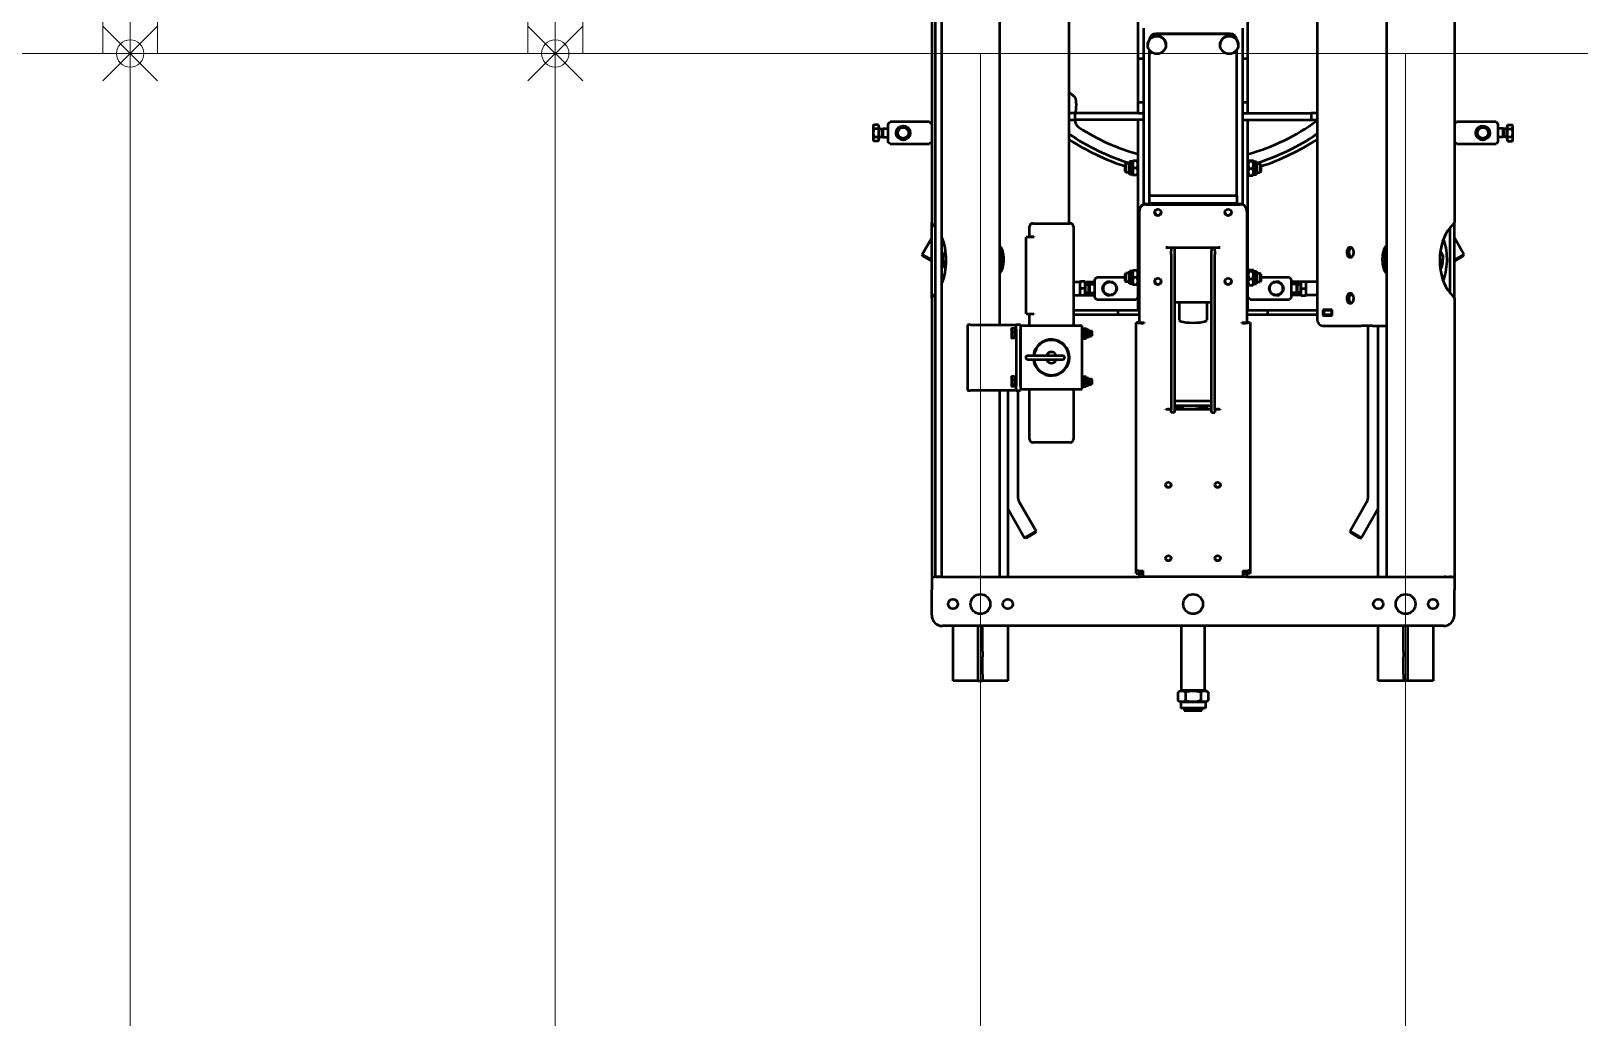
# Model space of a CAD drawing. Extents: x -3873 to 164127, y 7129 to 96529.
# Drawn here: x 70894 to 72307, y 68030 to 68930 of the extents above; entities that cross this region are included whole.
import ezdxf

# ---------------------------------------------------------------- set-up
doc = ezdxf.new("R2010")
doc.units = 0
doc.header["$PDMODE"] = 35
doc.header["$PDSIZE"] = 25
doc.layers.get('0').update_dxf_attribs({"linetype": 'CONTINUOUS'})
doc.layers.add('LAYOUT Kromeka', color=1, linetype='CONTINUOUS', lineweight=5)
doc.layers.add('Visible (ISO)', color=7, linetype='CONTINUOUS', lineweight=50)

# ---------------------------------------------------------------- blocks, each defined once
blk = doc.blocks.new('*U257')
at = {"ltscale": 10}
for p, q in [((194, 219), (500, 219)), ((500, 219), (500, 169)), ((500, 169), (192.8, 169)), ((0, -32), (0, 32)), ((0, 32), (218, 32)), ((218, 32), (218, -32)), ((218, -32), (0, -32)), ((500, -169), (195.2, -169)), ((500, -219), (500, -169)), ((194, -219), (500, -219))]:
    blk.add_line(p, q, dxfattribs=at)
blk.add_lwpolyline([(500, 194), (194, 194, 1), (194, -194), (500, -194)], format="xyb", dxfattribs=at)
for radius, start, end in [(219, 90, 269.9842), (169, 90.4189, 169.0855), (189.6, 296.9566, 63.0435), (169, 190.9145, 270.4201)]:
    blk.add_arc((194, 0), radius, start, end, dxfattribs=at)
at = {"color": 5, "ltscale": 10}
for p in [(500, 194), (0, 0), (500, -194)]:
    blk.add_point(p, dxfattribs=at)
blk = doc.blocks.new('388 gerdirme')
at = {"layer": 'Visible (ISO)', "color": 0}
for p, q in [((51320.1, 94783.5), (51319.2, 94782.9)), ((51320.9, 94783.5), (51320.1, 94783.5)), ((51326.5, 94783.5), (51320.9, 94783.5)), ((51332.2, 94783.5), (51326.5, 94783.5)), ((51333.1, 94783.5), (51332.2, 94783.5)), ((51333.1, 94783.5), (51334.1, 94782.9)), ((51316.6, 94768.2), (51318.6, 94770.2)), ((51334.6, 94770.2), (51318.6, 94770.2)), ((51319.1, 94778.8), (51319.1, 94782.9)), ((51322.8, 94778.8), (51319.1, 94778.8)), ((51320.9, 94778.8), (51320.9, 94778.2)), ((51320.9, 94778.2), (51332.3, 94778.2)), ((51323, 94775.2), (51322.6, 94774.4)), ((51322.6, 94774.4), (51330.6, 94774.4)), ((51322.6, 94774.4), (51322.6, 94770.2)), ((51322.8, 94778.8), (51322.8, 94782.9)), ((51330.3, 94778.8), (51322.8, 94778.8)), ((51323, 94778.2), (51323, 94775.2)), ((51323, 94775.2), (51330.3, 94775.2)), ((51330.3, 94778.8), (51330.3, 94782.9)), ((51334.1, 94778.8), (51330.3, 94778.8)), ((51330.3, 94778.2), (51330.3, 94775.2)), ((51330.3, 94775.2), (51330.6, 94774.4)), ((51330.6, 94774.4), (51330.6, 94770.2)), ((51332.3, 94778.8), (51332.3, 94778.2)), ((51334.1, 94778.8), (51334.1, 94782.9)), ((51334.6, 94770.2), (51336.6, 94768.2)), ((51316.6, 94768.2), (51316.6, 94732.2)), ((51320.6, 94756.2), (51320.6, 94753.7)), ((51329.1, 94762.2), (51324.1, 94762.2)), ((51332.6, 94753.7), (51332.6, 94756.2)), ((51336.6, 94732.2), (51336.6, 94768.2)), ((50886.6, 94730.2), (50909.6, 94730.2)), ((50921.6, 94730.2), (50909.6, 94730.2)), ((50921.6, 94730.2), (50921.6, 94727.4)), ((51175.8, 94730.2), (50921.6, 94730.2)), ((50921.6, 94727.4), (50921.6, 94727.1)), ((50921.6, 94721.1), (50921.6, 94727.1)), ((51444.6, 94727.1), (50921.6, 94727.1)), ((51175.8, 94730.2), (51245, 94730.2)), ((51209.7, 94730.2), (51214.5, 94738.5)), ((51215.8, 94738.9), (51210.8, 94730.2)), ((51214.5, 94738.5), (51215.8, 94738.9)), ((51230.9, 94730.2), (51215.8, 94738.9)), ((51648.3, 94730.2), (51245, 94730.2)), ((51318.6, 94730.2), (51316.6, 94732.2)), ((51336.6, 94732.2), (51334.6, 94730.2)), ((50876.6, 94263.2), (50876.6, 94720.2)), ((50921.6, 94721.1), (50921.6, 94720.9)), ((51444.6, 94721.1), (50921.6, 94721.1)), ((50921.6, 94720.9), (50921.6, 94540.7)), ((50826.6, 94710.7), (50876.6, 94710.7)), ((50826.6, 94687.7), (50826.6, 94710.7)), ((50826.6, 94687.7), (50832.6, 94687.7)), ((50826.6, 94687.7), (50826.6, 94683.7)), ((50832.6, 94687.7), (50848.5, 94687.7)), ((50848.5, 94687.7), (50853.4, 94687.7)), ((50853.4, 94687.7), (50876.6, 94687.7)), ((51091.6, 94697.4), (51091.6, 94694.7)), ((51151.6, 94697.4), (51091.6, 94697.4)), ((51091.6, 94654.3), (51091.6, 94694.7)), ((51151.6, 94694.7), (51151.6, 94697.4)), ((51151.6, 94694.7), (51151.6, 94654.3)), ((50832.6, 94683.7), (50826.6, 94683.7)), ((50826.6, 94660.7), (50826.6, 94683.7)), ((50832.6, 94683.7), (50848.5, 94683.7)), ((50853.4, 94683.7), (50848.5, 94683.7)), ((50853.4, 94683.7), (50876.6, 94683.7)), ((50876.6, 94660.7), (50826.6, 94660.7)), ((51091.6, 94668.2), (50921.6, 94668.2)), ((51091.6, 94660.7), (50921.6, 94660.7)), ((50983.7, 94660.7), (50957.2, 94645.4)), ((51091.6, 94660.7), (51055.6, 94660.7)), ((51095.1, 94654.5), (51095.1, 94657.2)), ((51095.6, 94657.5), (51095.4, 94657.4)), ((51095.8, 94657.5), (51095.6, 94657.5)), ((51098.9, 94657.5), (51095.8, 94657.5)), ((51096.6, 94654.5), (51096.6, 94657.2)), ((51102.6, 94657.5), (51098.9, 94657.5)), ((51101.1, 94654.5), (51101.1, 94657.2)), ((51103.6, 94657.5), (51102.6, 94657.5)), ((51103.6, 94657.5), (51103.8, 94657.4)), ((51104.2, 94654.5), (51104.2, 94657.2)), ((51139.2, 94654.5), (51139.2, 94657.2)), ((51139.6, 94657.5), (51139.5, 94657.5)), ((51139.7, 94657.5), (51139.6, 94657.5)), ((51142.4, 94657.5), (51139.7, 94657.5)), ((51140.2, 94654.5), (51140.2, 94657.2)), ((51146.3, 94657.5), (51142.4, 94657.5)), ((51144.5, 94654.5), (51144.5, 94657.2)), ((51147.6, 94657.5), (51146.3, 94657.5)), ((51147.6, 94657.5), (51147.7, 94657.5)), ((51148, 94654.5), (51148, 94657.2)), ((51884.1, 94668.2), (51151.6, 94668.2)), ((50956.8, 94644), (50957.2, 94645.4)), ((50961.8, 94635.4), (50956.8, 94644)), ((50957.2, 94645.4), (50963.2, 94635)), ((50989.8, 94650.4), (50963.2, 94635)), ((50992.8, 94651.2), (51091.6, 94651.2)), ((51091.6, 94653), (51091.6, 94654.3)), ((51091.6, 94653), (51095.6, 94653)), ((51091.6, 94653), (51091.6, 94649)), ((51092.6, 94649), (51091.6, 94649)), ((51150.6, 94649), (51092.6, 94649)), ((51092.6, 94649), (51092.6, 94593)), ((51094.6, 94654), (51104.6, 94654)), ((51094.6, 94653), (51094.6, 94654)), ((51096.6, 94654.5), (51095.1, 94654.5)), ((51147.6, 94653), (51095.6, 94653)), ((51095.6, 94649), (51147.6, 94649)), ((51096.3, 94654.5), (51096.3, 94654)), ((51101.1, 94654.5), (51096.6, 94654.5)), ((51104.2, 94654.5), (51101.1, 94654.5)), ((51103, 94654.5), (51103, 94654)), ((51104.6, 94653), (51104.6, 94654)), ((51119.6, 94611.1), (51119.6, 94642.1)), ((51123.6, 94642.1), (51123.6, 94611.1)), ((51138.6, 94654), (51148.6, 94654)), ((51138.6, 94653), (51138.6, 94654)), ((51140.2, 94654.5), (51139.2, 94654.5)), ((51144.5, 94654.5), (51140.2, 94654.5)), ((51140.3, 94654.5), (51140.3, 94654)), ((51148, 94654.5), (51144.5, 94654.5)), ((51147, 94654.5), (51147, 94654)), ((51147.6, 94653), (51151.6, 94653)), ((51148.6, 94653), (51148.6, 94654)), ((51150.6, 94593), (51150.6, 94649)), ((51151.6, 94649), (51150.6, 94649)), ((51151.6, 94654.3), (51151.6, 94653)), ((51151.6, 94649), (51151.6, 94653)), ((51161.6, 94643.9), (51231.6, 94643.9)), ((51161.6, 94643.9), (51161.6, 94637.5)), ((51231.6, 94637.5), (51231.6, 94643.9)), ((50961.8, 94635.4), (50963.2, 94635)), ((51044.1, 94603.9), (51044.1, 94637.9)), ((51047.1, 94640.9), (51092.6, 94640.9)), ((51150.6, 94640.9), (51161.1, 94640.9)), ((51161.1, 94637), (51161.1, 94640.9)), ((51161.6, 94637), (51161.1, 94637)), ((51161.6, 94637.5), (51161.6, 94637)), ((51231.6, 94637), (51231.6, 94637.5)), ((51232.1, 94637), (51231.6, 94637)), ((51232.1, 94640.9), (51241.1, 94640.9)), ((51232.1, 94640.9), (51232.1, 94637)), ((51244.1, 94637.9), (51244.1, 94603.9)), ((51092.6, 94600.9), (51047.1, 94600.9)), ((51241.1, 94600.9), (51150.6, 94600.9)), ((51160.6, 94559.9), (51160.6, 94600.9)), ((51164.6, 94559.9), (51164.6, 94600.9)), ((51178.6, 94600.9), (51178.6, 94595)), ((51190.6, 94600.9), (51190.6, 94595)), ((51778.1, 94604.9), (51244.1, 94604.9)), ((51338.6, 94604.9), (51338.6, 94599.4)), ((51344.6, 94599.4), (51344.6, 94604.9)), ((51092.6, 94593), (51150.6, 94593)), ((51094.6, 94593), (51094.6, 94592)), ((51104.6, 94592), (51094.6, 94592)), ((51095.1, 94591.4), (51095.1, 94589.5)), ((51096.2, 94592), (51095.4, 94591.6)), ((51096.2, 94588.8), (51095.4, 94589.3)), ((51103.1, 94588.8), (51096.2, 94588.8)), ((51096.2, 94588.8), (51096.2, 94587)), ((51103.1, 94587), (51096.2, 94587)), ((51096.6, 94591.4), (51096.6, 94589.5)), ((51097.1, 94587), (51097.1, 94584.5)), ((51101.1, 94591.4), (51101.1, 94589.5)), ((51102.1, 94587), (51102.1, 94584.5)), ((51103.1, 94592), (51103.8, 94591.6)), ((51103.1, 94588.8), (51103.8, 94589.3)), ((51103.1, 94588.8), (51103.1, 94587)), ((51104.2, 94591.4), (51104.2, 94589.5)), ((51104.6, 94593), (51104.6, 94592)), ((51138.6, 94593), (51138.6, 94592)), ((51148.6, 94592), (51138.6, 94592)), ((51139.1, 94591.4), (51139.1, 94589.5)), ((51140.2, 94592), (51139.4, 94591.6)), ((51140.2, 94588.8), (51139.4, 94589.3)), ((51147.1, 94588.8), (51140.2, 94588.8)), ((51140.2, 94588.8), (51140.2, 94587)), ((51147.1, 94587), (51140.2, 94587)), ((51140.5, 94591.4), (51140.5, 94589.5)), ((51141.1, 94587), (51141.1, 94584.5)), ((51145, 94591.4), (51145, 94589.5)), ((51146.1, 94587), (51146.1, 94584.5)), ((51147.1, 94592), (51147.8, 94591.6)), ((51147.1, 94588.8), (51147.8, 94589.3)), ((51147.1, 94588.8), (51147.1, 94587)), ((51148.1, 94591.4), (51148.1, 94589.5)), ((51148.6, 94593), (51148.6, 94592)), ((51181.4, 94595), (51178.1, 94595)), ((51178.1, 94590.3), (51178.1, 94594.4)), ((51184.6, 94590.3), (51178.1, 94590.3)), ((51178.6, 94590.3), (51178.6, 94581.7)), ((51178.9, 94590.3), (51178.9, 94589.7)), ((51178.9, 94589.7), (51190.3, 94589.7)), ((51181, 94586.7), (51180.6, 94585.9)), ((51180.6, 94585.9), (51188.6, 94585.9)), ((51180.6, 94585.9), (51180.6, 94581.7)), ((51181, 94589.7), (51181, 94586.7)), ((51181, 94586.7), (51188.3, 94586.7)), ((51187.9, 94595), (51181.4, 94595)), ((51184.6, 94590.3), (51184.6, 94594.4)), ((51191.1, 94590.3), (51184.6, 94590.3)), ((51191.1, 94595), (51187.9, 94595)), ((51188.3, 94589.7), (51188.3, 94586.7)), ((51188.3, 94586.7), (51188.6, 94585.9)), ((51188.6, 94585.9), (51188.6, 94581.7)), ((51190.3, 94590.3), (51190.3, 94589.7)), ((51190.6, 94590.3), (51190.6, 94581.7)), ((51191.1, 94590.3), (51191.1, 94594.4)), ((51338.6, 94599.4), (51344.6, 94599.4)), ((51338.6, 94536.7), (51338.6, 94599.4)), ((51344.6, 94541.7), (51344.6, 94599.4)), ((51353.4, 94598.2), (51344.6, 94599.1)), ((51097.1, 94584.5), (51102.1, 94584.5)), ((51097.6, 94584), (51097.1, 94584.5)), ((51101.6, 94584), (51097.6, 94584)), ((51101.6, 94584), (51102.1, 94584.5)), ((51141.1, 94584.5), (51146.1, 94584.5)), ((51141.6, 94584), (51141.1, 94584.5)), ((51145.6, 94584), (51141.6, 94584)), ((51145.6, 94584), (51146.1, 94584.5)), ((51174.6, 94579.7), (51176.6, 94581.7)), ((51174.6, 94579.7), (51174.6, 94543.7)), ((51192.6, 94581.7), (51176.6, 94581.7)), ((51187.1, 94573.7), (51182.1, 94573.7)), ((51192.6, 94581.7), (51194.6, 94579.7)), ((51194.6, 94553.7), (51194.6, 94579.7)), ((51160.6, 94559.9), (51164.6, 94559.9)), ((51160.6, 94540.7), (51160.6, 94559.9)), ((51164.6, 94540.7), (51164.6, 94559.9)), ((51178.6, 94570.2), (51178.6, 94567.7)), ((51190.6, 94567.7), (51190.6, 94570.2)), ((50924.6, 94543.7), (50924.6, 94540.7)), ((50924.6, 94543.7), (50928, 94543.7)), ((50928, 94543.7), (51153.6, 94543.7)), ((51153.6, 94543.7), (51153.6, 94542.7)), ((51176.6, 94541.7), (51174.6, 94543.7)), ((51188.8, 94547.2), (51188.1, 94546.8)), ((51188.1, 94546.2), (51188.1, 94546.8)), ((51188.1, 94542.7), (51188.1, 94546.2)), ((51188.8, 94549.7), (51200.4, 94549.7)), ((51188.8, 94547.2), (51188.8, 94549.7)), ((51188.8, 94547.2), (51200.4, 94547.2)), ((51191.4, 94553.7), (51190.6, 94552.9)), ((51198.6, 94552.9), (51190.6, 94552.9)), ((51190.6, 94549.7), (51190.6, 94552.9)), ((51191.4, 94553.7), (51197.8, 94553.7)), ((51194.6, 94542.7), (51194.6, 94546.2)), ((51197.8, 94553.7), (51198.6, 94552.9)), ((51198.6, 94549.7), (51198.6, 94552.9)), ((51200.4, 94547.2), (51200.4, 94549.7)), ((51200.4, 94547.2), (51201.1, 94546.8)), ((51201.1, 94546.8), (51201.1, 94546.2)), ((51201.1, 94542.7), (51201.1, 94546.2)), ((51288.8, 94547.2), (51288.1, 94546.8)), ((51288.1, 94546.2), (51288.1, 94546.8)), ((51288.1, 94542.7), (51288.1, 94546.2)), ((51288.8, 94549.7), (51300.4, 94549.7)), ((51288.8, 94547.2), (51288.8, 94549.7)), ((51288.8, 94547.2), (51300.4, 94547.2)), ((51291.4, 94553.7), (51290.6, 94552.9)), ((51298.6, 94552.9), (51290.6, 94552.9)), ((51290.6, 94549.7), (51290.6, 94552.9)), ((51291.4, 94553.7), (51297.8, 94553.7)), ((51294.6, 94542.7), (51294.6, 94546.2)), ((51297.8, 94553.7), (51298.6, 94552.9)), ((51298.6, 94549.7), (51298.6, 94552.9)), ((51300.4, 94547.2), (51300.4, 94549.7)), ((51300.4, 94547.2), (51301.1, 94546.8)), ((51301.1, 94546.8), (51301.1, 94546.2)), ((51301.1, 94542.7), (51301.1, 94546.2)), ((50921.6, 94540.7), (50924.6, 94540.7)), ((50921.6, 94537.3), (50921.6, 94540.7)), ((50921.6, 94537.3), (50926.9, 94537.3)), ((50921.6, 94446.1), (50921.6, 94537.3)), ((50924.6, 94540.7), (50924.6, 94537.3)), ((50924.6, 94540.7), (50927.1, 94540.7)), ((51153, 94536.3), (51153, 94537.3)), ((51153.5, 94536.3), (51153, 94536.3)), ((51153.5, 94540.7), (51255.5, 94540.7)), ((51153.5, 94540.7), (51153.5, 94536.3)), ((51153.6, 94540.7), (51153.6, 94542.7)), ((51164.6, 94541.7), (51164.6, 94540.7)), ((51164.6, 94541.7), (51338.6, 94541.7)), ((51188.8, 94541.7), (51188.1, 94542.1)), ((51200.4, 94541.7), (51201.1, 94542.1)), ((51256, 94540.7), (51255.5, 94540.7)), ((51261.4, 94534.7), (51261.4, 94448.7)), ((51261.6, 94536.7), (51422.1, 94536.7)), ((51261.9, 94534.7), (51261.9, 94448.7)), ((51261.9, 94531.7), (51262.4, 94531.7)), ((51269.3, 94531.7), (51262.4, 94531.7)), ((51262.4, 94531.7), (51262.4, 94451.7)), ((51402.5, 94531.7), (51269.3, 94531.7)), ((51269.3, 94451.7), (51269.3, 94531.7)), ((51288.8, 94541.7), (51288.1, 94542.1)), ((51300.4, 94541.7), (51301.1, 94542.1)), ((51344.6, 94541.7), (51354.6, 94541.7)), ((51344.6, 94541.7), (51344.6, 94538.2)), ((51344.6, 94536.7), (51344.6, 94538.2)), ((51354.6, 94541.7), (51394.6, 94541.7)), ((51354.6, 94541.7), (51354.6, 94536.7)), ((51394.6, 94541.7), (51509.6, 94541.7)), ((51394.6, 94541.7), (51394.6, 94536.7)), ((51406.9, 94533), (51407, 94533)), ((51074.3, 94513.2), (51074.3, 94516.6)), ((51074.3, 94516.6), (51074.4, 94516.6)), ((51074.4, 94516.6), (51074.4, 94515.1)), ((51221.9, 94515.1), (51221.9, 94516.6)), ((51221.9, 94516.6), (51222, 94516.6)), ((51222, 94516.6), (51222, 94466.8)), ((51406.9, 94516.4), (51407, 94516.4)), ((51416.9, 94457.7), (51416.9, 94525.7)), ((51417.2, 94457.7), (51417.2, 94525.7)), ((50801.6, 94480.4), (50801.6, 94502.9)), ((50807.1, 94502.9), (50801.6, 94502.9)), ((50807.1, 94502.9), (50808.6, 94505.5)), ((50807.1, 94480.4), (50807.1, 94502.9)), ((50816.1, 94505.5), (50808.6, 94505.5)), ((50817.6, 94502.9), (50816.1, 94505.5)), ((50817.6, 94480.4), (50817.6, 94502.9)), ((50817.6, 94502.3), (50876.6, 94502.3)), ((51071.5, 94511.7), (51074, 94511.7)), ((51071.5, 94508.7), (51071.5, 94511.7)), ((51074, 94508.7), (51071.5, 94508.7)), ((51215.6, 94511.7), (51074, 94511.7)), ((51215.6, 94508.7), (51074, 94508.7)), ((51074.3, 94474.7), (51074.3, 94508.7)), ((51074.8, 94508.7), (51074.8, 94474.7)), ((51077.5, 94501.2), (51074.8, 94501.2)), ((51077.5, 94474.7), (51077.5, 94508.7)), ((51082, 94508.7), (51082, 94474.7)), ((51171.8, 94504.2), (51155.6, 94504.2)), ((51171.8, 94474.7), (51171.8, 94508.7)), ((51215.6, 94511.7), (51219.1, 94511.7)), ((51219.1, 94508.7), (51215.6, 94508.7)), ((51221.3, 94511.7), (51219.1, 94511.7)), ((51221.3, 94508.7), (51219.1, 94508.7)), ((50799.6, 94499.7), (50799.6, 94483.7)), ((50801.6, 94499.7), (50799.6, 94499.7)), ((50816.1, 94498.6), (50808.6, 94498.6)), ((50801.6, 94483.7), (50799.6, 94483.7)), ((50807.1, 94480.4), (50801.6, 94480.4)), ((50807.1, 94480.4), (50808.6, 94477.9)), ((50816.1, 94484.7), (50808.6, 94484.7)), ((50816.1, 94477.8), (50808.6, 94477.8)), ((50817.6, 94480.4), (50816.1, 94477.9)), ((50817.6, 94481), (50876.6, 94481)), ((51071.5, 94474.7), (51074, 94474.7)), ((51071.5, 94474.7), (51071.5, 94471.7)), ((51074, 94474.7), (51215.6, 94474.7)), ((51077.5, 94482.2), (51076.2, 94482.2)), ((51171.8, 94479.2), (51155.6, 94479.2)), ((51215.6, 94474.7), (51219.1, 94474.7)), ((51221.3, 94474.7), (51219.1, 94474.7)), ((51074, 94471.7), (51071.5, 94471.7)), ((51074, 94471.7), (51215.6, 94471.7)), ((51074.3, 94466.8), (51074.3, 94470.2)), ((51074.4, 94466.8), (51074.3, 94466.8)), ((51074.4, 94468.3), (51074.4, 94466.8)), ((51219.1, 94471.7), (51215.6, 94471.7)), ((51219.1, 94471.7), (51221.3, 94471.7)), ((51221.9, 94466.8), (51221.9, 94468.3)), ((51222, 94466.8), (51221.9, 94466.8)), ((51406.9, 94467), (51407, 94467)), ((50921.6, 94442.7), (50921.6, 94446.1)), ((50926.9, 94446.1), (50921.6, 94446.1)), ((50924.6, 94446.1), (50924.6, 94442.7)), ((51153, 94446.1), (51153, 94447.1)), ((51153, 94447.1), (51153.5, 94447.1)), ((51153.5, 94447.1), (51153.5, 94442.7)), ((51422.1, 94446.7), (51261.6, 94446.7)), ((51262.4, 94451.7), (51261.9, 94451.7)), ((51269.3, 94451.7), (51262.4, 94451.7)), ((51269.3, 94451.7), (51402.5, 94451.7)), ((51338.6, 94446.7), (51338.6, 94384)), ((51344.6, 94446.7), (51344.6, 94445.2)), ((51344.6, 94445.2), (51344.6, 94441.7)), ((51354.6, 94446.7), (51354.6, 94441.7)), ((51394.6, 94446.7), (51394.6, 94441.7)), ((51406.9, 94450.4), (51407, 94450.4)), ((50921.6, 94442.7), (50921.6, 94262.4)), ((50924.6, 94442.7), (50921.6, 94442.7)), ((50924.6, 94439.7), (50924.6, 94442.7)), ((50927.1, 94442.7), (50924.6, 94442.7)), ((50928, 94439.7), (50924.6, 94439.7)), ((51153.6, 94439.7), (50928, 94439.7)), ((51255.5, 94442.7), (51153.5, 94442.7)), ((51153.6, 94440.7), (51153.6, 94442.7)), ((51153.6, 94440.7), (51153.6, 94439.7)), ((51160.6, 94423.4), (51160.6, 94442.7)), ((51164.6, 94442.7), (51164.6, 94441.7)), ((51164.6, 94423.4), (51164.6, 94442.7)), ((51164.6, 94441.7), (51338.6, 94441.7)), ((51174.6, 94439.7), (51176.6, 94441.7)), ((51174.6, 94439.7), (51174.6, 94403.7)), ((51187.6, 94440.7), (51187.6, 94437.2)), ((51188.8, 94441.7), (51188, 94441.2)), ((51188.8, 94436.2), (51188, 94436.6)), ((51200.4, 94436.2), (51188.8, 94436.2)), ((51188.8, 94436.2), (51188.8, 94433.7)), ((51200.4, 94433.7), (51188.8, 94433.7)), ((51190.6, 94433.7), (51190.6, 94430.5)), ((51190.6, 94430.5), (51198.6, 94430.5)), ((51191.4, 94429.7), (51190.6, 94430.5)), ((51193.5, 94440.7), (51193.5, 94437.2)), ((51197.8, 94429.7), (51198.6, 94430.5)), ((51198.6, 94433.7), (51198.6, 94430.5)), ((51200.4, 94441.7), (51201.2, 94441.2)), ((51200.4, 94436.2), (51201.2, 94436.6)), ((51200.4, 94436.2), (51200.4, 94433.7)), ((51200.5, 94440.7), (51200.5, 94437.2)), ((51201.6, 94440.7), (51201.6, 94437.2)), ((51255.5, 94442.7), (51256, 94442.7)), ((51287.9, 94440.7), (51287.9, 94437.2)), ((51288.8, 94441.7), (51288.1, 94441.3)), ((51288.8, 94436.2), (51288.1, 94436.6)), ((51300.4, 94436.2), (51288.8, 94436.2)), ((51288.8, 94436.2), (51288.8, 94433.7)), ((51300.4, 94433.7), (51288.8, 94433.7)), ((51290.6, 94433.7), (51290.6, 94430.5)), ((51290.6, 94430.5), (51298.6, 94430.5)), ((51291.4, 94429.7), (51290.6, 94430.5)), ((51294.3, 94440.7), (51294.3, 94437.2)), ((51297.8, 94429.7), (51298.6, 94430.5)), ((51298.6, 94433.7), (51298.6, 94430.5)), ((51300.4, 94441.7), (51301.1, 94441.3)), ((51300.4, 94436.2), (51301.1, 94436.6)), ((51300.4, 94436.2), (51300.4, 94433.7)), ((51300.9, 94440.7), (51300.9, 94437.2)), ((51301.3, 94440.7), (51301.3, 94437.2)), ((51344.6, 94441.7), (51354.6, 94441.7)), ((51344.6, 94441.7), (51344.6, 94384)), ((51354.6, 94441.7), (51394.6, 94441.7)), ((51394.6, 94441.7), (51509.6, 94441.7)), ((51160.6, 94378.5), (51160.6, 94423.4)), ((51160.6, 94423.4), (51164.6, 94423.4)), ((51164.6, 94378.5), (51164.6, 94423.4)), ((51197.8, 94429.7), (51191.4, 94429.7)), ((51194.6, 94403.7), (51194.6, 94429.7)), ((51297.8, 94429.7), (51291.4, 94429.7)), ((51176.6, 94401.7), (51174.6, 94403.7)), ((51178.6, 94415.7), (51178.6, 94413.2)), ((51182.1, 94409.7), (51187.1, 94409.7)), ((51190.6, 94413.2), (51190.6, 94415.7)), ((51194.6, 94403.7), (51192.6, 94401.7)), ((51176.6, 94401.7), (51192.6, 94401.7)), ((51178.1, 94393.1), (51178.1, 94389)), ((51178.1, 94393.1), (51184.6, 94393.1)), ((51178.1, 94388.4), (51181.4, 94388.4)), ((51178.6, 94393.1), (51178.6, 94401.7)), ((51178.6, 94378.5), (51178.6, 94388.4)), ((51190.3, 94393.7), (51178.9, 94393.7)), ((51178.9, 94393.1), (51178.9, 94393.7)), ((51180.6, 94397.4), (51180.6, 94401.7)), ((51188.6, 94397.4), (51180.6, 94397.4)), ((51181, 94396.7), (51180.6, 94397.4)), ((51188.3, 94396.7), (51181, 94396.7)), ((51181, 94393.7), (51181, 94396.7)), ((51181.4, 94388.4), (51187.9, 94388.4)), ((51184.6, 94393.1), (51184.6, 94389)), ((51184.6, 94393.1), (51191.1, 94393.1)), ((51187.9, 94388.4), (51191.1, 94388.4)), ((51188.3, 94396.7), (51188.6, 94397.4)), ((51188.3, 94393.7), (51188.3, 94396.7)), ((51188.6, 94397.4), (51188.6, 94401.7)), ((51190.3, 94393.1), (51190.3, 94393.7)), ((51190.6, 94393.1), (51190.6, 94401.7)), ((51190.6, 94378.5), (51190.6, 94388.4)), ((51191.1, 94393.1), (51191.1, 94389)), ((51778.1, 94378.5), (51156.6, 94378.5)), ((51344.6, 94384), (51338.6, 94384)), ((51338.6, 94384), (51338.6, 94378.5)), ((51344.6, 94378.5), (51344.6, 94384)), ((51150.6, 94373.3), (51150.6, 94338.1)), ((51165.1, 94373.3), (51160.1, 94373.3)), ((51160.1, 94373.3), (51160.1, 94364.6)), ((51160.1, 94371.3), (51160.6, 94371.3)), ((51160.1, 94364.6), (51165.1, 94364.6)), ((51160.6, 94371.9), (51164.6, 94371.9)), ((51160.6, 94365), (51160.6, 94371.9)), ((51160.6, 94365), (51164.6, 94365)), ((51160.6, 94364.6), (51160.6, 94365)), ((51164.6, 94365), (51164.6, 94371.9)), ((51164.6, 94371.3), (51165.1, 94371.3)), ((51164.6, 94364.6), (51164.6, 94365)), ((51165.1, 94364.6), (51165.1, 94373.3)), ((50956.8, 94339.4), (50961.8, 94348)), ((50963.2, 94348.4), (50957.2, 94338)), ((50961.8, 94348), (50963.2, 94348.4)), ((50989.8, 94333), (50963.2, 94348.4)), ((51176.6, 94351.2), (51174.6, 94351.2)), ((51174.6, 94349.2), (51176.6, 94349.2)), ((51178.6, 94345.7), (51178.6, 94348.7)), ((51218.6, 94351.2), (51216.6, 94351.2)), ((51216.6, 94349.2), (51218.6, 94349.2)), ((50956.8, 94339.4), (50957.2, 94338)), ((50983.7, 94322.7), (50957.2, 94338)), ((51150.6, 94332.2), (50992.8, 94332.2)), ((51150.6, 94328), (51150.6, 94338.1)), ((51174.6, 94345.1), (51176.6, 94345.1)), ((51216.6, 94345.1), (51218.6, 94345.1)), ((50826.6, 94322.7), (50876.6, 94322.7)), ((50826.6, 94299.7), (50826.6, 94322.7)), ((50921.6, 94322.7), (51150.6, 94322.7)), ((51055.6, 94322.7), (51150.6, 94322.7)), ((51150.6, 94328), (51150.6, 94315.2)), ((51884.1, 94315.2), (50921.6, 94315.2)), ((50832.6, 94299.7), (50826.6, 94299.7)), ((50826.6, 94295.7), (50826.6, 94299.7)), ((50826.6, 94295.7), (50832.6, 94295.7)), ((50826.6, 94272.7), (50826.6, 94295.7)), ((50832.6, 94299.7), (50848.5, 94299.7)), ((50832.6, 94295.7), (50848.5, 94295.7)), ((50853.4, 94299.7), (50848.5, 94299.7)), ((50848.5, 94295.7), (50853.4, 94295.7)), ((50853.4, 94299.7), (50876.6, 94299.7)), ((50853.4, 94295.7), (50876.6, 94295.7)), ((50876.6, 94272.7), (50826.6, 94272.7)), ((50921.6, 94262.4), (50921.6, 94255.9)), ((50886.6, 94253.2), (50909.6, 94253.2)), ((50921.6, 94253.2), (50909.6, 94253.2)), ((50921.6, 94255.9), (50921.6, 94253.2)), ((51175.8, 94253.2), (50921.6, 94253.2)), ((51175.8, 94253.2), (51245, 94253.2)), ((51239.9, 94257.2), (51180.8, 94257.2)), ((51214.5, 94244.9), (51209.7, 94253.2)), ((51210.8, 94253.2), (51215.8, 94244.5)), ((51215.8, 94244.5), (51230.9, 94253.2)), ((51648.3, 94253.2), (51245, 94253.2)), ((51316.6, 94251.2), (51318.6, 94253.2)), ((51316.6, 94251.2), (51316.6, 94215.2)), ((51334.6, 94253.2), (51336.6, 94251.2)), ((51336.6, 94215.2), (51336.6, 94251.2)), ((51214.5, 94244.9), (51215.8, 94244.5)), ((51320.6, 94229.7), (51320.6, 94227.2)), ((51324.1, 94221.2), (51329.1, 94221.2)), ((51332.6, 94227.2), (51332.6, 94229.7)), ((51318.6, 94213.2), (51316.6, 94215.2)), ((51318.6, 94213.2), (51334.6, 94213.2)), ((51319.1, 94204.6), (51319.1, 94200.5)), ((51319.1, 94204.6), (51323, 94204.6)), ((51332.3, 94205.2), (51320.9, 94205.2)), ((51320.9, 94204.6), (51320.9, 94205.2)), ((51322.6, 94208.9), (51322.6, 94213.2)), ((51330.6, 94208.9), (51322.6, 94208.9)), ((51323, 94208.2), (51322.6, 94208.9)), ((51330.3, 94208.2), (51323, 94208.2)), ((51323, 94205.2), (51323, 94208.2)), ((51323, 94204.6), (51330.5, 94204.6)), ((51323, 94204.6), (51323, 94200.5)), ((51330.3, 94208.2), (51330.6, 94208.9)), ((51330.3, 94205.2), (51330.3, 94208.2)), ((51330.5, 94204.6), (51334.1, 94204.6)), ((51330.5, 94204.6), (51330.5, 94200.5)), ((51330.6, 94208.9), (51330.6, 94213.2)), ((51332.3, 94204.6), (51332.3, 94205.2)), ((51334.1, 94204.6), (51334.1, 94200.5)), ((51336.6, 94215.2), (51334.6, 94213.2)), ((51320.1, 94199.9), (51319.2, 94200.4)), ((51320.1, 94199.9), (51321, 94199.9)), ((51321, 94199.9), (51326.7, 94199.9)), ((51326.7, 94199.9), (51332.3, 94199.9)), ((51332.3, 94199.9), (51333.1, 94199.9)), ((51333.1, 94199.9), (51334.1, 94200.4))]:
    blk.add_line(p, q, dxfattribs=at)
for centre, radius in [((51326.6, 94756.2), 6.5), ((51326.6, 94756.2), 6), ((51326.6, 94756.2), 5), ((50896.6, 94710.7), 4.5), ((50896.6, 94685.7), 9), ((50896.6, 94660.7), 4.5), ((51184.6, 94567.7), 6.5), ((51184.6, 94567.7), 6), ((50896.6, 94491.7), 9), ((51184.6, 94415.7), 6.5), ((51184.6, 94415.7), 6), ((50896.6, 94322.7), 4.5), ((50896.6, 94297.7), 9), ((50896.6, 94272.7), 4.5), ((51326.6, 94227.2), 6.5), ((51326.6, 94227.2), 6), ((51326.6, 94227.2), 5)]:
    blk.add_circle(centre, radius, dxfattribs=at)
for centre, radius, start, end in [((50886.6, 94720.2), 10, 90, 180), ((51055.6, 94685.7), 25, 269.7596, 270), ((50992.8, 94645.2), 6, 90, 120), ((51047.1, 94637.9), 3, 90, 180), ((51121.6, 94621), 16.5, 96.9621, 83.0379), ((51121.6, 94621), 16, 97.1808, 82.8192), ((51241.1, 94637.9), 3, 0, 90), ((51121.6, 94621), 5, 113.5782, 246.4218), ((51121.6, 94621), 5, 293.5782, 66.4218), ((51047.1, 94603.9), 3, 180, 270), ((51241.1, 94603.9), 3, 270, 0), ((51490.6, 94491.7), 204, 146.2965, 162.3067), ((51490.6, 94491.7), 200, 145.5287, 163.142), ((51354.3, 94606.9), 8.75, 263.9426, 319.7952), ((51490.6, 94491.7), 169.8, 138.1752, 139.7952), ((51490.6, 94491.7), 190, 146.8452, 164.7425), ((51339.1, 94590.7), 9, 92.9771, 146.8452), ((51490.6, 94491.7), 200, 196.858, 214.4713), ((51490.6, 94491.7), 190, 195.2575, 216.5685), ((51490.6, 94491.7), 204, 197.6933, 213.7035), ((50992.8, 94338.2), 6, 240, 270), ((51055.6, 94297.7), 25, 90, 90.2404), ((50886.6, 94263.2), 10, 180, 270)]:
    blk.add_arc(centre, radius, start, end, dxfattribs=at)
for centre, major_axis, ratio, start_param, end_param in [((51210.4, 94736.9), (-35, 0), 0.571429, 0.910444, 2.231149), ((51211.1, 94671.9), (15, 0), 0.5, 3.659673, 5.765105), ((51211.1, 94674.1), (15, 0), 0.5, 4.212601, 5.212177), ((50928, 94537.3), (0, 6.4), 0.173648, 0, 1.570796), ((51154.2, 94537.3), (0, -6.4), 0.173648, 3.701668, 4.712389), ((51255.5, 94534.7), (0, 6), 0.984808, 4.712389, 6.283185), ((51256, 94534.7), (0, 6), 0.984808, 4.712389, 6.283185), ((51407, 94524.7), (0, 8.27), 0.984808, 3.141593, 6.283185), ((51411.3, 94525.7), (0, 6), 0.984808, 4.712389, 6.273026), ((51411, 94525.7), (0, 6), 0.984808, 4.712389, 6.210043), ((50938.9, 94514.2), (0, 2.5), 0.984808, 0.105995, 3.035598), ((51005.8, 94514.2), (0, 2.5), 0.984808, 0.105995, 3.035598), ((51073.8, 94515.1), (0, -3.4), 0.173648, 0, 1.570796), ((51191.5, 94523.7), (0, 3), 0.984808, 0.088278, 3.053315), ((51191.5, 94523.7), (0, -3), 0.984808, 3.229871, 6.194907), ((51221.3, 94515.1), (0, -3.4), 0.173648, 0, 1.570796), ((51254.5, 94523.7), (0, 3), 0.984808, 0.088278, 3.053315), ((51254.5, 94523.7), (0, -3), 0.984808, 3.229871, 6.194907), ((51155.6, 94491.7), (0, 12.5), 0.173648, 0, 3.141593), ((51221.3, 94515.1), (0, -6.4), 0.173648, 0, 0.668569), ((51221.3, 94468.3), (0, 6.4), 0.173648, 5.614616, 6.283185), ((50938.9, 94469.2), (0, 2.5), 0.984808, 0.105995, 3.035598), ((51005.8, 94469.2), (0, 2.5), 0.984808, 0.105995, 3.035598), ((51073.8, 94468.3), (0, 3.4), 0.173648, 4.712389, 6.283185), ((51191.5, 94459.7), (0, 3), 0.984808, 0.088278, 3.053315), ((51191.5, 94459.7), (0, -3), 0.984808, 3.229871, 6.194907), ((51221.3, 94468.3), (0, 3.4), 0.173648, 4.712389, 6.283185), ((51254.5, 94459.7), (0, 3), 0.984808, 0.088278, 3.053315), ((51254.5, 94459.7), (0, -3), 0.984808, 3.229871, 6.194907), ((51407, 94458.7), (0, 8.27), 0.984808, 3.141593, 6.283185), ((50928, 94446.1), (0, -6.4), 0.173648, 4.712389, 6.283185), ((51154.2, 94446.1), (0, -6.4), 0.173648, 4.712389, 5.72311), ((51255.5, 94448.7), (0, -6), 0.984808, 0, 1.570796), ((51256, 94448.7), (0, -6), 0.984808, 0, 1.570796), ((51411.3, 94457.7), (0, -6), 0.984808, 0.01016, 1.570796), ((51411, 94457.7), (0, -6), 0.984808, 0.073142, 1.570796), ((51156.6, 94373.3), (-6, 0), 0.866025, 4.712389, 6.283185), ((51174.6, 94348.2), (-3.5, 0), 0.866025, 4.712389, 7.853982), ((51174.6, 94346.2), (-3.5, 0), 0.866025, 4.712389, 5.946972), ((51176.6, 94348.2), (3.5, 0), 0.866025, 4.712389, 7.853982), ((51176.6, 94346.2), (3.5, 0), 0.866025, 0.336213, 1.570796), ((51216.6, 94348.2), (-3.5, 0), 0.866025, 4.712389, 7.853982), ((51216.6, 94346.2), (-3.5, 0), 0.866025, 4.712389, 5.946972), ((51218.6, 94348.2), (3.5, 0), 0.866025, 4.712389, 7.853982), ((51218.6, 94346.2), (3.5, 0), 0.866025, 0.336213, 1.570796), ((51211.1, 94311.5), (15, 0), 0.5, 0.518081, 2.623512), ((51211.1, 94309.3), (15, 0), 0.5, 1.071008, 2.070584), ((51210.4, 94246.5), (-35, 0), 0.571429, 3.688444, 5.736334)]:
    blk.add_ellipse(centre, major_axis=major_axis, ratio=ratio, start_param=start_param, end_param=end_param, dxfattribs=at)
for centre, major_axis in [((51406.9, 94524.7), (0, 8.27)), ((50938.4, 94514.2), (0, 2.5)), ((51005.3, 94514.2), (0, 2.5)), ((51191, 94523.7), (0, 3)), ((51254, 94523.7), (0, 3)), ((50938.4, 94469.2), (0, 2.5)), ((51005.3, 94469.2), (0, 2.5)), ((51191, 94459.7), (0, 3)), ((51254, 94459.7), (0, 3)), ((51406.9, 94458.7), (0, 8.27))]:
    blk.add_ellipse(centre, major_axis=major_axis, ratio=0.984808, dxfattribs=at)
for points, weights in [([(51320.9, 94783.5), (51320.1, 94783.5), (51319.1, 94782.9)], [1, 1.0379548493, 1]), ([(51322.8, 94782.9), (51321.8, 94783.5), (51320.9, 94783.5)], [1, 1.0379548493, 1]), ([(51326.5, 94783.5), (51324.8, 94783.5), (51322.8, 94782.9)], [1, 1.0379548493, 1]), ([(51330.3, 94782.9), (51328.3, 94783.5), (51326.5, 94783.5)], [1, 1.0379548493, 1]), ([(51332.2, 94783.5), (51331.3, 94783.5), (51330.3, 94782.9)], [1, 1.0379548493, 1]), ([(51334.1, 94782.9), (51333.1, 94783.5), (51332.2, 94783.5)], [1, 1.0379548493, 1]), ([(51334.1, 94782.9), (51334.1, 94782.9), (51334.1, 94782.9)], [1.00241870254, 1.00125055518, 1]), ([(51095.8, 94657.5), (51095.5, 94657.5), (51095.1, 94657.2)], [1, 1.0379548493, 1]), ([(51096.6, 94657.2), (51096.2, 94657.5), (51095.8, 94657.5)], [1, 1.0379548493, 1]), ([(51098.9, 94657.5), (51097.8, 94657.5), (51096.6, 94657.2)], [1, 1.0379548493, 1]), ([(51101.1, 94657.2), (51099.9, 94657.5), (51098.9, 94657.5)], [1, 1.0379548493, 1]), ([(51102.6, 94657.5), (51101.9, 94657.5), (51101.1, 94657.2)], [1, 1.0379548493, 1]), ([(51104.2, 94657.2), (51103.3, 94657.5), (51102.6, 94657.5)], [1, 1.0379548493, 1]), ([(51103.8, 94657.4), (51104, 94657.3), (51104.2, 94657.2)], [1.01794198038, 1.0145445852, 1]), ([(51139.7, 94657.5), (51139.5, 94657.5), (51139.2, 94657.2)], [1, 1.0379548493, 1]), ([(51140.2, 94657.2), (51139.9, 94657.5), (51139.7, 94657.5)], [1, 1.0379548493, 1]), ([(51142.4, 94657.5), (51141.3, 94657.5), (51140.2, 94657.2)], [1, 1.0379548493, 1]), ([(51144.5, 94657.2), (51143.4, 94657.5), (51142.4, 94657.5)], [1, 1.0379548493, 1]), ([(51146.3, 94657.5), (51145.5, 94657.5), (51144.5, 94657.2)], [1, 1.0379548493, 1]), ([(51148, 94657.2), (51147.1, 94657.5), (51146.3, 94657.5)], [1, 1.0379548493, 1]), ([(51147.7, 94657.5), (51147.8, 94657.4), (51148, 94657.2)], [1.01770729316, 1.02388698927, 1]), ([(51096.6, 94591.4), (51095.8, 94592), (51095.1, 94591.4)], [1, 1.15470053838, 1]), ([(51095.1, 94589.5), (51095.8, 94588.8), (51096.6, 94589.5)], [1, 1.15470053838, 1]), ([(51101.1, 94591.4), (51098.9, 94592), (51096.6, 94591.4)], [1, 1.15470053838, 1]), ([(51096.6, 94589.5), (51098.9, 94588.8), (51101.1, 94589.5)], [1, 1.15470053838, 1]), ([(51104.2, 94591.4), (51102.6, 94592), (51101.1, 94591.4)], [1, 1.15470053838, 1]), ([(51101.1, 94589.5), (51102.6, 94588.8), (51104.2, 94589.5)], [1, 1.15470053838, 1]), ([(51103.8, 94591.6), (51104, 94591.5), (51104.2, 94591.4)], [1.04708132302, 1.02896317242, 1]), ([(51104.2, 94589.5), (51104, 94589.4), (51103.8, 94589.3)], [1, 1.02896317242, 1.04708132302]), ([(51140.5, 94591.4), (51139.8, 94592), (51139.1, 94591.4)], [1, 1.15470053838, 1]), ([(51139.1, 94589.5), (51139.8, 94588.8), (51140.5, 94589.5)], [1, 1.15470053838, 1]), ([(51145, 94591.4), (51142.7, 94592), (51140.5, 94591.4)], [1, 1.15470053838, 1]), ([(51140.5, 94589.5), (51142.7, 94588.8), (51145, 94589.5)], [1, 1.15470053838, 1]), ([(51148.1, 94591.4), (51146.5, 94592), (51145, 94591.4)], [1, 1.15470053838, 1]), ([(51145, 94589.5), (51146.5, 94588.8), (51148.1, 94589.5)], [1, 1.15470053838, 1]), ([(51147.8, 94591.6), (51147.9, 94591.5), (51148.1, 94591.4)], [1.05333086664, 1.03424682091, 1]), ([(51148.1, 94589.5), (51147.9, 94589.3), (51147.8, 94589.3)], [1, 1.03424682091, 1.05333086664]), ([(51181.4, 94595), (51179.9, 94595), (51178.1, 94594.4)], [1, 1.0379548493, 1]), ([(51178.1, 94594.4), (51178.1, 94595), (51178.1, 94595)], [1, 1.0379548493, 1]), ([(51184.6, 94594.4), (51182.9, 94595), (51181.4, 94595)], [1, 1.0379548493, 1]), ([(51187.9, 94595), (51186.4, 94595), (51184.6, 94594.4)], [1, 1.0379548493, 1]), ([(51191.1, 94594.4), (51189.4, 94595), (51187.9, 94595)], [1, 1.0379548493, 1]), ([(51191.1, 94595), (51191.1, 94595), (51191.1, 94594.4)], [1, 1.0379548493, 1]), ([(51194.6, 94546.2), (51191.4, 94547.3), (51188.1, 94546.2)], [1, 1.15470053838, 1]), ([(51201.1, 94546.2), (51197.9, 94547.3), (51194.6, 94546.2)], [1, 1.15470053838, 1]), ([(51294.6, 94546.2), (51291.4, 94547.3), (51288.1, 94546.2)], [1, 1.15470053838, 1]), ([(51301.1, 94546.2), (51297.9, 94547.3), (51294.6, 94546.2)], [1, 1.15470053838, 1]), ([(51188.1, 94542.7), (51191.4, 94541.6), (51194.6, 94542.7)], [1, 1.15470053838, 1]), ([(51194.6, 94542.7), (51197.9, 94541.6), (51201.1, 94542.7)], [1, 1.15470053838, 1]), ([(51288.1, 94542.7), (51291.4, 94541.6), (51294.6, 94542.7)], [1, 1.15470053838, 1]), ([(51294.6, 94542.7), (51297.9, 94541.6), (51301.1, 94542.7)], [1, 1.15470053838, 1]), ([(50808.6, 94505.5), (50806.6, 94502.1), (50808.6, 94498.6)], [1, 1.15470053838, 1]), ([(50808.6, 94505.5), (50808.6, 94505.5), (50808.6, 94505.5)], [1.00071378724, 1.00035772079, 1]), ([(50816.1, 94505.5), (50816.1, 94505.5), (50816.1, 94505.5)], [1, 1.00035772079, 1.00071378724]), ([(50816.1, 94498.6), (50818.1, 94502.1), (50816.1, 94505.5)], [1, 1.15470053838, 1]), ([(50808.6, 94498.6), (50806.6, 94491.7), (50808.6, 94484.7)], [1, 1.15470053838, 1]), ([(50816.1, 94484.7), (50818.1, 94491.7), (50816.1, 94498.6)], [1, 1.15470053838, 1]), ([(50808.6, 94484.7), (50806.6, 94481.3), (50808.6, 94477.8)], [1, 1.15470053838, 1]), ([(50816.1, 94477.8), (50818.1, 94481.3), (50816.1, 94484.7)], [1, 1.15470053838, 1]), ([(51193.5, 94440.7), (51190.6, 94441.8), (51187.6, 94440.7)], [1, 1.15470053838, 1]), ([(51187.6, 94440.7), (51187.8, 94441.1), (51188, 94441.2)], [1, 1.05573322908, 1.07130896606]), ([(51187.6, 94437.2), (51190.6, 94436.1), (51193.5, 94437.2)], [1, 1.15470053838, 1]), ([(51188, 94436.6), (51187.8, 94436.7), (51187.6, 94437.2)], [1.07130896606, 1.05573322908, 1]), ([(51200.5, 94440.7), (51197, 94441.8), (51193.5, 94440.7)], [1, 1.15470053838, 1]), ([(51193.5, 94437.2), (51197, 94436.1), (51200.5, 94437.2)], [1, 1.15470053838, 1]), ([(51201.6, 94440.7), (51201, 94441.8), (51200.5, 94440.7)], [1, 1.15470053838, 1]), ([(51200.5, 94437.2), (51201, 94436.1), (51201.6, 94437.2)], [1, 1.15470053838, 1]), ([(51287.9, 94440.7), (51288, 94441.2), (51288.1, 94441.3)], [1, 1.07051713108, 1.07674662842]), ([(51294.3, 94440.7), (51291.1, 94441.8), (51287.9, 94440.7)], [1, 1.15470053838, 1]), ([(51287.9, 94437.2), (51291.1, 94436.1), (51294.3, 94437.2)], [1, 1.15470053838, 1]), ([(51288.1, 94436.6), (51288, 94436.6), (51287.9, 94437.2)], [1.07674662842, 1.07051713108, 1]), ([(51300.9, 94440.7), (51297.6, 94441.8), (51294.3, 94440.7)], [1, 1.15470053838, 1]), ([(51294.3, 94437.2), (51297.6, 94436.1), (51300.9, 94437.2)], [1, 1.15470053838, 1]), ([(51301.3, 94440.7), (51301.1, 94441.8), (51300.9, 94440.7)], [1, 1.15470053838, 1]), ([(51300.9, 94437.2), (51301.1, 94436.1), (51301.3, 94437.2)], [1, 1.15470053838, 1]), ([(51178.1, 94388.4), (51178.1, 94388.4), (51178.1, 94389)], [1, 1.0379548493, 1]), ([(51178.1, 94389), (51179.9, 94388.4), (51181.4, 94388.4)], [1, 1.0379548493, 1]), ([(51181.4, 94388.4), (51182.9, 94388.4), (51184.6, 94389)], [1, 1.0379548493, 1]), ([(51184.6, 94389), (51186.4, 94388.4), (51187.9, 94388.4)], [1, 1.0379548493, 1]), ([(51187.9, 94388.4), (51189.4, 94388.4), (51191.1, 94389)], [1, 1.0379548493, 1]), ([(51191.1, 94389), (51191.1, 94388.4), (51191.1, 94388.4)], [1, 1.0379548493, 1]), ([(51319.2, 94200.4), (51319.1, 94200.4), (51319.1, 94200.5)], [1.00241870254, 1.00125055518, 1]), ([(51319.1, 94200.5), (51320.1, 94199.9), (51321, 94199.9)], [1, 1.0379548493, 1]), ([(51321, 94199.9), (51321.9, 94199.9), (51323, 94200.5)], [1, 1.0379548493, 1]), ([(51323, 94200.5), (51325, 94199.9), (51326.7, 94199.9)], [1, 1.0379548493, 1]), ([(51326.7, 94199.9), (51328.5, 94199.9), (51330.5, 94200.5)], [1, 1.0379548493, 1]), ([(51330.5, 94200.5), (51331.4, 94199.9), (51332.3, 94199.9)], [1, 1.0379548493, 1]), ([(51332.3, 94199.9), (51333.1, 94199.9), (51334.1, 94200.5)], [1, 1.0379548493, 1])]:
    blk.add_rational_spline(points, weights, degree=2, dxfattribs=at)
for points, knots in [([(50921.6, 94720.9), (50921.6, 94720.9), (50921.6, 94721), (50921.5, 94721.4), (50921.4, 94721.6), (50921.3, 94722.2), (50921.3, 94722.5), (50921.2, 94723.3), (50921.2, 94723.8), (50921.2, 94724.2), (50921.2, 94724.6), (50921.2, 94725), (50921.3, 94725.8), (50921.3, 94726.2), (50921.4, 94726.8), (50921.5, 94727), (50921.6, 94727.4), (50921.6, 94727.4), (50921.6, 94727.4)], [-0.4923546, -0.4923546, -0.4923546, -0.4923546, -0.3692779, -0.3692779, -0.2462013, -0.2462013, -0.1231006, -0.1231006, 0, 0, 0, 0.1231006, 0.1231006, 0.2462013, 0.2462013, 0.3692779, 0.3692779, 0.4923546, 0.4923546, 0.4923546, 0.4923546]), ([(51177.4, 94729.2), (51176.9, 94729.6), (51176.4, 94730), (51175.9, 94730.2), (51175.8, 94730.2), (51175.8, 94730.2)], [1.3961338, 1.3961338, 1.3961338, 1.3961338, 1.6935798, 1.6935798, 1.8011188, 1.8011188, 1.8011188, 1.8011188]), ([(51245, 94730.2), (51244.9, 94730.2), (51244.8, 94730.2), (51244.3, 94730), (51243.9, 94729.6), (51243.3, 94729.2)], [3.3000693, 3.3000693, 3.3000693, 3.3000693, 3.4076083, 3.4076083, 3.7050543, 3.7050543, 3.7050543, 3.7050543]), ([(51191.5, 94720), (51191.9, 94720.2), (51192.3, 94720.3), (51193.3, 94720.7), (51193.9, 94720.9), (51194.5, 94721.1)], [2.5472932, 2.5472932, 2.5472932, 2.5472932, 2.5919039, 2.5919039, 2.6631425, 2.6631425, 2.6631425, 2.6631425]), ([(51202.4, 94717.6), (51202.9, 94717.8), (51203.5, 94718), (51205.2, 94718.5), (51206.3, 94718.8), (51208.3, 94719.2), (51209.4, 94719.5), (51211, 94719.7), (51211.6, 94719.8), (51212.2, 94719.8)], [1.756188, 1.756188, 1.756188, 1.756188, 1.932959, 1.932959, 2.262666, 2.262666, 2.592373, 2.592373, 2.769143, 2.769143, 2.769143, 2.769143]), ([(51212.2, 94719.8), (51212.7, 94719.7), (51213.2, 94719.6), (51214.7, 94719.2), (51215.6, 94718.9), (51217.4, 94718.2), (51218.3, 94717.9), (51219.2, 94717.5)], [1.7561877, 1.7561877, 1.7561877, 1.7561877, 1.9329586, 1.9329586, 2.2626656, 2.2626656, 2.5692592, 2.5692592, 2.5692592, 2.5692592]), ([(51222.7, 94668.2), (51221.9, 94668), (51221.2, 94667.9), (51217.1, 94667.3), (51213.7, 94667), (51207, 94667.1), (51203.6, 94667.4), (51200.1, 94668.1), (51199.8, 94668.1), (51199.5, 94668.2)], [5.9857944, 5.9857944, 5.9857944, 5.9857944, 6.0657943, 6.0657943, 6.3947184, 6.3947184, 6.7226437, 6.7226437, 6.7528741, 6.7528741, 6.7528741, 6.7528741]), ([(51119.6, 94642.1), (51119.6, 94642.2), (51119.6, 94642.3), (51119.6, 94642.5), (51119.7, 94642.6), (51119.7, 94642.9), (51119.8, 94643), (51120.1, 94643.4), (51120.2, 94643.6), (51120.6, 94643.8), (51120.8, 94643.9), (51121.2, 94644), (51121.4, 94644.1), (51121.7, 94644.1), (51121.8, 94644.1), (51122, 94644), (51122.3, 94644), (51122.7, 94643.8), (51122.9, 94643.7), (51123.2, 94643.4), (51123.3, 94643.2), (51123.5, 94642.8), (51123.6, 94642.6), (51123.6, 94642.3), (51123.6, 94642.2), (51123.6, 94642.1)], [0, 0, 0, 0, 0.025633, 0.025633, 0.0507729, 0.0507729, 0.1137016, 0.1137016, 0.1783727, 0.1783727, 0.2440229, 0.2440229, 0.3064752, 0.3064752, 0.3270774, 0.3270774, 0.3938634, 0.3938634, 0.4591534, 0.4591534, 0.5232668, 0.5232668, 0.5853404, 0.5853404, 0.612901, 0.612901, 0.612901, 0.612901]), ([(51123.6, 94611.1), (51123.6, 94611), (51123.6, 94611), (51123.6, 94610.7), (51123.5, 94610.5), (51123.4, 94610.1), (51123.2, 94609.9), (51123, 94609.6), (51122.8, 94609.5), (51122.4, 94609.3), (51122.1, 94609.2), (51121.8, 94609.1), (51121.7, 94609.1), (51121.4, 94609.1), (51121.2, 94609.2), (51120.8, 94609.3), (51120.6, 94609.4), (51120.3, 94609.6), (51120.1, 94609.8), (51119.8, 94610.1), (51119.8, 94610.3), (51119.7, 94610.6), (51119.6, 94610.7), (51119.6, 94610.9), (51119.6, 94611), (51119.6, 94611.1)], [0, 0, 0, 0, 0.0152494, 0.0152494, 0.0772045, 0.0772045, 0.1410768, 0.1410768, 0.2054498, 0.2054498, 0.2864584, 0.2864584, 0.3066606, 0.3066606, 0.367881, 0.367881, 0.4332527, 0.4332527, 0.4978506, 0.4978506, 0.5610593, 0.5610593, 0.5870565, 0.5870565, 0.6135947, 0.6135947, 0.6135947, 0.6135947]), ([(51075.6, 94501.2), (51075.7, 94501.9), (51075.8, 94502.6), (51076.3, 94504.7), (51076.6, 94506), (51077.1, 94507.7), (51077.2, 94508.1), (51077.5, 94508.6)], [67.2369001, 67.2369001, 67.2369001, 67.2369001, 67.3885361, 67.3885361, 67.7508634, 67.7508634, 67.9082514, 67.9082514, 67.9082514, 67.9082514]), ([(51074.8, 94490.9), (51074.9, 94490.3), (51074.9, 94489.8), (51075.3, 94487.6), (51075.5, 94486), (51076, 94483.2), (51076.3, 94481.9), (51076.7, 94479.9), (51076.9, 94479.2), (51077.1, 94478.5), (51077.1, 94478.4), (51077.2, 94478.2), (51077.2, 94478.2), (51077.2, 94478.2)], [63.600604, 63.600604, 63.600604, 63.600604, 63.704622, 63.704622, 64.023496, 64.023496, 64.330533, 64.330533, 64.608711, 64.608711, 64.70988, 64.70988, 64.786171, 64.786171, 64.786171, 64.786171]), ([(51222.7, 94315.2), (51221.9, 94315.3), (51221.2, 94315.5), (51217.1, 94316.1), (51213.7, 94316.4), (51207, 94316.3), (51203.6, 94315.9), (51200.1, 94315.3), (51199.8, 94315.2), (51199.5, 94315.2)], [3.7617116, 3.7617116, 3.7617116, 3.7617116, 3.8417116, 3.8417116, 4.1706356, 4.1706356, 4.498561, 4.498561, 4.5287914, 4.5287914, 4.5287914, 4.5287914]), ([(50921.6, 94255.9), (50921.6, 94255.9), (50921.6, 94256), (50921.5, 94256.4), (50921.4, 94256.6), (50921.3, 94257.2), (50921.3, 94257.5), (50921.2, 94258.3), (50921.2, 94258.8), (50921.2, 94259.2), (50921.2, 94259.6), (50921.2, 94260), (50921.3, 94260.8), (50921.3, 94261.2), (50921.4, 94261.8), (50921.5, 94262), (50921.6, 94262.4), (50921.6, 94262.4), (50921.6, 94262.4)], [-0.4923546, -0.4923546, -0.4923546, -0.4923546, -0.3692779, -0.3692779, -0.2462013, -0.2462013, -0.1231006, -0.1231006, 0, 0, 0, 0.1231006, 0.1231006, 0.2462013, 0.2462013, 0.3692779, 0.3692779, 0.4923546, 0.4923546, 0.4923546, 0.4923546]), ([(51191.5, 94263.3), (51191.9, 94263.2), (51192.3, 94263.1), (51195.5, 94261.9), (51198.6, 94261.1), (51205.1, 94260.1), (51208.5, 94259.8), (51215.3, 94259.9), (51218.6, 94260.2), (51224.7, 94261.4), (51227.5, 94262.1), (51230, 94263.1)], [6.606396, 6.606396, 6.606396, 6.606396, 6.651006, 6.651006, 6.983304, 6.983304, 7.312228, 7.312228, 7.640154, 7.640154, 7.937782, 7.937782, 7.937782, 7.937782]), ([(51203.8, 94265), (51203.7, 94265.1), (51203.5, 94265.4), (51203.2, 94265.8), (51203.1, 94265.9), (51203, 94266)], [1.7561877, 1.7561877, 1.7561877, 1.7561877, 1.9329586, 1.9329586, 2.019591, 2.019591, 2.019591, 2.019591]), ([(51214.3, 94263.8), (51213.7, 94263.7), (51213.1, 94263.7), (51211.3, 94263.8), (51210.1, 94264), (51208, 94264.2), (51206.8, 94264.3), (51205, 94264.6), (51204.4, 94264.8), (51203.8, 94265)], [1.756188, 1.756188, 1.756188, 1.756188, 1.932959, 1.932959, 2.262666, 2.262666, 2.592373, 2.592373, 2.769143, 2.769143, 2.769143, 2.769143]), ([(51218.8, 94265.9), (51218.5, 94265.8), (51218.2, 94265.6), (51217.2, 94265.1), (51216.4, 94264.6), (51215.2, 94264.1), (51214.7, 94263.9), (51214.3, 94263.8)], [2.147361, 2.147361, 2.147361, 2.147361, 2.2626656, 2.2626656, 2.5923726, 2.5923726, 2.7691435, 2.7691435, 2.7691435, 2.7691435]), ([(51177.4, 94254.2), (51176.9, 94253.8), (51176.4, 94253.4), (51175.9, 94253.2), (51175.8, 94253.2), (51175.8, 94253.2)], [1.3961338, 1.3961338, 1.3961338, 1.3961338, 1.6935798, 1.6935798, 1.8011188, 1.8011188, 1.8011188, 1.8011188]), ([(51180.5, 94256.9), (51180.3, 94256.7), (51180.1, 94256.5), (51179, 94255.5), (51178.1, 94254.7), (51177.4, 94254.2)], [0.9223702, 0.9223702, 0.9223702, 0.9223702, 0.9999713, 0.9999713, 1.3961338, 1.3961338, 1.3961338, 1.3961338]), ([(51243.3, 94254.2), (51242.6, 94254.7), (51241.8, 94255.5), (51240.6, 94256.5), (51240.4, 94256.7), (51240.3, 94256.9)], [3.7050543, 3.7050543, 3.7050543, 3.7050543, 4.1012169, 4.1012169, 4.1788179, 4.1788179, 4.1788179, 4.1788179]), ([(51245, 94253.2), (51244.9, 94253.2), (51244.8, 94253.2), (51244.3, 94253.4), (51243.9, 94253.8), (51243.3, 94254.2)], [3.3000693, 3.3000693, 3.3000693, 3.3000693, 3.4076083, 3.4076083, 3.7050543, 3.7050543, 3.7050543, 3.7050543])]:
    blk.add_open_spline(points, degree=3, knots=knots, dxfattribs=at)
for points in [[(51179.8, 94727.1), (51178.9, 94727.9), (51178.1, 94728.7), (51177.4, 94729.2)], [(51243.3, 94729.2), (51242.7, 94728.7), (51241.8, 94727.9), (51240.9, 94727.1)], [(51202.3, 94717.4), (51202.4, 94717.5), (51202.4, 94717.5), (51202.4, 94717.6)], [(51227.7, 94721.1), (51228.5, 94720.9), (51229.2, 94720.6), (51230, 94720.3)]]:
    blk.add_open_spline(points, degree=3, dxfattribs=at)

msp = doc.modelspace()

# ---------------------------------------------------------------- linework, layer by layer
at = {"layer": 'LAYOUT Kromeka', "color": 4, "ltscale": 20}
msp.add_line((75066.8, 68909), (69966.8, 68909), dxfattribs=at)
at = {"layer": 'LAYOUT Kromeka', "ltscale": 20}
for p, q in [((70984.6, 68909), (70984.6, 40530)), ((71372.6, 68909), (71372.6, 40530)), ((71760.6, 68909), (71760.6, 40530)), ((72148.6, 68909), (72148.6, 40530))]:
    msp.add_line(p, q, dxfattribs=at)

# ---------------------------------------------------------------- block references
at = {"layer": 'LAYOUT Kromeka', "linetype": 'Continuous', "rotation": 89.99999999999999}
msp.add_blockref('388 gerdirme', (166446.3, 17509.9), dxfattribs=at)
at = {"layer": 'LAYOUT Kromeka', "ltscale": 20, "xscale": -1, "rotation": 90}
msp.add_blockref('*U257', (71178.6, 69409), dxfattribs=at)

doc.saveas('drawing.dxf')
